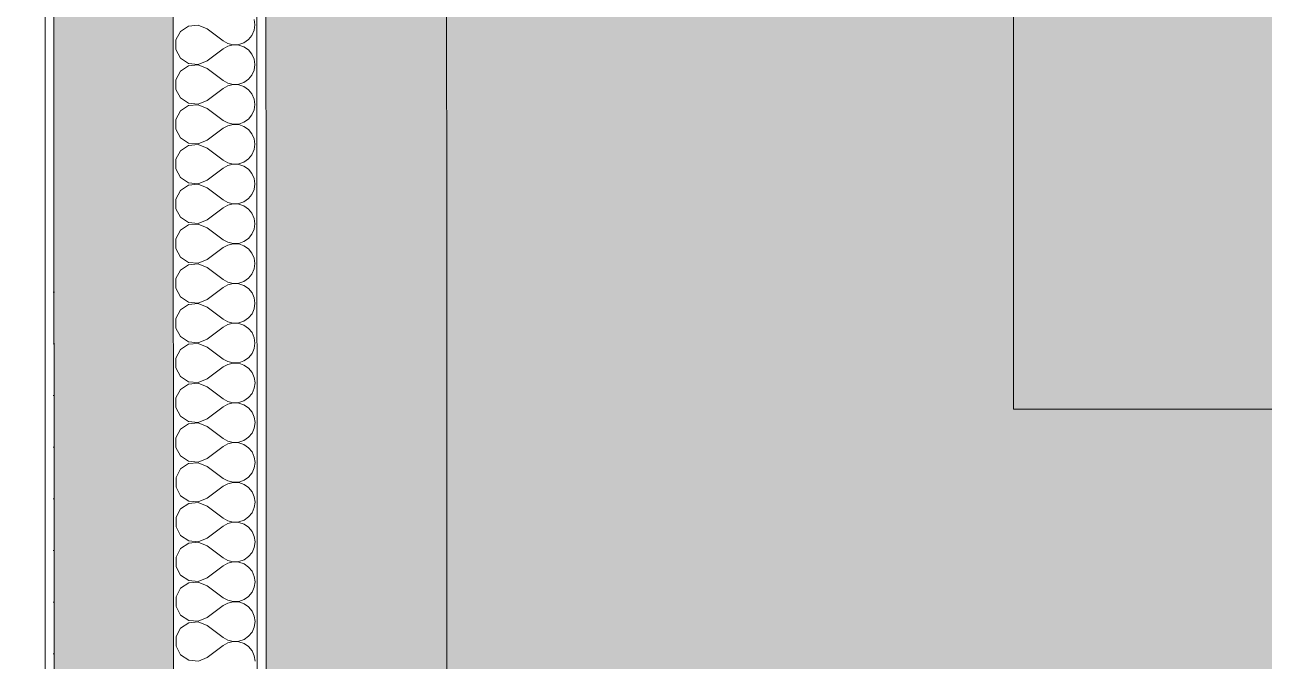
# Model space of a CAD drawing. Header units: millimetres. Extents: x 318905 to 439572, y -5133 to 105868.
# Drawn here: x 361301 to 363377, y 51949 to 53016 of the extents above; entities that cross this region are included whole.
import ezdxf

# ---------------------------------------------------------------- set-up
doc = ezdxf.new("R2010")
doc.units = ezdxf.units.MM
doc.header["$MEASUREMENT"] = 0
doc.linetypes.add('Traits', pattern=[282.222223, 141.111112, -141.111112])
for name, color, linetype, lineweight in [('2D - Dessins placés (Géomètre)_Stylo_No__1', 7, 'Continuous', 5), ('INTI_HACHURES_Stylo_No__122', 255, 'Continuous', 0), ('INTI_HACHURES_Stylo_No__2', 8, 'Continuous', 5), ('Murs ext - Périphériques_Stylo_No__1', 7, 'Continuous', 5)]:
    doc.layers.add(name, color=color, linetype=linetype, lineweight=lineweight)
doc.layers.add('Marques & Zones', color=7, linetype='Continuous')
doc.layers.add('Murs ext - Périphériques_Stylo_No__67', color=7, linetype='Continuous', lineweight=15, true_color=0x6a6a6a)
doc.layers.add('Murs ext - Périphériques_Stylo_No__87', color=7, linetype='Continuous', lineweight=13, true_color=0x6a6a6a)

# ---------------------------------------------------------------- blocks, each defined once
blk = doc.blocks.new('*X31')
at = {"layer": 'Murs ext - Périphériques_Stylo_No__1', "linetype": 'Continuous'}
for p, q in [((361575.5, 53014), (361562, 53005)), ((361591.7, 53015.5), (361575.5, 53014)), ((361606.7, 53009.2), (361591.7, 53015.5)), ((361606.7, 53009.2), (361633.3, 52989.2)), ((361681.7, 52998.4), (361685.4, 53006.8)), ((361686.7, 53015.9), (361685.4, 53025)), ((361685.4, 53006.8), (361686.7, 53015.9)), ((361562, 53005), (361554.3, 52990.7)), ((361554.3, 52990.7), (361554.3, 52974.5)), ((361633.3, 52989.2), (361641.4, 52984.8)), ((361641.4, 52984.8), (361650.3, 52982.7)), ((361659.5, 52983.2), (361668.2, 52986.1)), ((361668.2, 52986.1), (361675.8, 52991.3)), ((361675.8, 52991.3), (361681.7, 52998.4)), ((361554.3, 52974.5), (361562, 52960.1)), ((361606.7, 52955.9), (361633.3, 52975.9)), ((361641.4, 52980.4), (361633.3, 52975.9)), ((361650.3, 52982.5), (361641.4, 52980.4)), ((361650.3, 52982.7), (361659.5, 52983.2)), ((361659.5, 52982), (361650.3, 52982.5)), ((361668.2, 52979.1), (361659.5, 52982)), ((361675.8, 52973.9), (361668.2, 52979.1)), ((361681.7, 52966.8), (361675.8, 52973.9)), ((361685.4, 52958.4), (361681.7, 52966.8)), ((361562, 52960.1), (361575.5, 52951.2)), ((361575.5, 52947.3), (361562, 52938.3)), ((361575.5, 52951.2), (361591.7, 52949.6)), ((361591.7, 52948.9), (361575.5, 52947.3)), ((361591.7, 52949.6), (361606.7, 52955.9)), ((361606.7, 52942.6), (361591.7, 52948.9)), ((361686.7, 52949.3), (361685.4, 52958.4)), ((361685.4, 52940.1), (361686.7, 52949.3)), ((361562, 52938.3), (361554.3, 52924)), ((361554.3, 52924), (361554.3, 52907.8)), ((361606.7, 52942.6), (361633.3, 52922.6)), ((361633.3, 52922.6), (361641.4, 52918.1)), ((361668.2, 52919.4), (361675.8, 52924.7)), ((361675.8, 52924.7), (361681.7, 52931.7)), ((361681.7, 52931.7), (361685.4, 52940.1)), ((361554.3, 52907.8), (361562, 52893.5)), ((361606.7, 52889.2), (361633.3, 52909.2)), ((361641.4, 52913.7), (361633.3, 52909.2)), ((361641.4, 52918.1), (361650.3, 52916.1)), ((361650.3, 52915.8), (361641.4, 52913.7)), ((361650.3, 52916.1), (361659.5, 52916.5)), ((361659.5, 52915.3), (361650.3, 52915.8)), ((361659.5, 52916.5), (361668.2, 52919.4)), ((361668.3, 52912.4), (361659.5, 52915.3)), ((361675.8, 52907.2), (361668.3, 52912.4)), ((361681.7, 52900.1), (361675.8, 52907.2)), ((361562, 52893.5), (361575.5, 52884.5)), ((361575.5, 52880.7), (361562, 52871.7)), ((361575.5, 52884.5), (361591.7, 52883)), ((361591.7, 52882.2), (361575.5, 52880.7)), ((361591.7, 52883), (361606.7, 52889.2)), ((361606.7, 52875.9), (361591.7, 52882.2)), ((361685.4, 52891.7), (361681.7, 52900.1)), ((361686.7, 52882.6), (361685.4, 52891.7)), ((361685.4, 52873.5), (361686.7, 52882.6)), ((361562, 52871.7), (361554.4, 52857.4)), ((361606.7, 52875.9), (361633.4, 52855.9)), ((361675.8, 52858), (361681.7, 52865.1)), ((361681.7, 52865.1), (361685.4, 52873.5)), ((361554.4, 52857.4), (361554.4, 52841.1)), ((361554.4, 52841.1), (361562, 52826.8)), ((361606.7, 52822.6), (361633.4, 52842.6)), ((361633.4, 52855.9), (361641.4, 52851.5)), ((361641.4, 52847), (361633.4, 52842.6)), ((361641.4, 52851.5), (361650.4, 52849.4)), ((361650.4, 52849.1), (361641.4, 52847)), ((361650.4, 52849.4), (361659.5, 52849.8)), ((361659.5, 52848.7), (361650.4, 52849.1)), ((361659.5, 52849.8), (361668.3, 52852.8)), ((361668.3, 52845.7), (361659.5, 52848.7)), ((361668.3, 52852.8), (361675.8, 52858)), ((361675.8, 52840.5), (361668.3, 52845.7)), ((361681.7, 52833.4), (361675.8, 52840.5)), ((361562, 52826.8), (361575.6, 52817.8)), ((361591.7, 52816.3), (361606.7, 52822.6)), ((361685.4, 52825), (361681.7, 52833.4)), ((361686.7, 52815.9), (361685.4, 52825)), ((361562, 52805), (361554.4, 52790.7)), ((361575.6, 52814), (361562, 52805)), ((361575.6, 52817.8), (361591.7, 52816.3)), ((361591.7, 52815.5), (361575.6, 52814)), ((361606.7, 52809.2), (361591.7, 52815.5)), ((361606.7, 52809.2), (361633.4, 52789.2)), ((361675.8, 52791.3), (361681.7, 52798.4)), ((361681.7, 52798.4), (361685.4, 52806.8)), ((361685.4, 52806.8), (361686.7, 52815.9)), ((361554.4, 52790.7), (361554.4, 52774.5)), ((361633.4, 52789.2), (361641.4, 52784.8)), ((361641.4, 52780.4), (361633.4, 52775.9)), ((361641.4, 52784.8), (361650.4, 52782.7)), ((361650.4, 52782.5), (361641.4, 52780.4)), ((361650.4, 52782.7), (361659.6, 52783.2)), ((361659.6, 52782), (361650.4, 52782.5)), ((361659.6, 52783.2), (361668.3, 52786.1)), ((361668.3, 52779.1), (361659.6, 52782)), ((361668.3, 52786.1), (361675.8, 52791.3)), ((361675.9, 52773.9), (361668.3, 52779.1)), ((361554.4, 52774.5), (361562, 52760.1)), ((361562, 52760.1), (361575.6, 52751.2)), ((361591.7, 52749.6), (361606.7, 52755.9)), ((361606.7, 52755.9), (361633.4, 52775.9)), ((361681.7, 52766.8), (361675.9, 52773.9)), ((361685.4, 52758.4), (361681.7, 52766.8)), ((361686.7, 52749.3), (361685.4, 52758.4)), ((361562, 52738.3), (361554.4, 52724)), ((361575.6, 52747.3), (361562, 52738.3)), ((361575.6, 52751.2), (361591.7, 52749.6)), ((361591.7, 52748.9), (361575.6, 52747.3)), ((361606.7, 52742.6), (361591.7, 52748.9)), ((361606.7, 52742.6), (361633.4, 52722.6)), ((361681.7, 52731.7), (361685.4, 52740.1)), ((361685.4, 52740.1), (361686.7, 52749.3)), ((361554.4, 52724), (361554.4, 52707.8)), ((361633.4, 52722.6), (361641.4, 52718.1)), ((361641.4, 52718.1), (361650.4, 52716.1)), ((361650.4, 52715.8), (361641.4, 52713.7)), ((361650.4, 52716.1), (361659.6, 52716.5)), ((361659.6, 52715.3), (361650.4, 52715.8)), ((361659.6, 52716.5), (361668.3, 52719.4)), ((361668.3, 52712.4), (361659.6, 52715.3)), ((361668.3, 52719.4), (361675.9, 52724.7)), ((361675.9, 52724.7), (361681.7, 52731.7)), ((361554.4, 52707.8), (361562.1, 52693.5)), ((361606.7, 52689.2), (361633.4, 52709.2)), ((361641.4, 52713.7), (361633.4, 52709.2)), ((361675.9, 52707.2), (361668.3, 52712.4)), ((361681.7, 52700.1), (361675.9, 52707.2)), ((361685.4, 52691.7), (361681.7, 52700.1)), ((361562.1, 52693.5), (361575.6, 52684.5)), ((361575.6, 52680.7), (361562.1, 52671.7)), ((361575.6, 52684.5), (361591.7, 52683)), ((361591.7, 52682.2), (361575.6, 52680.7)), ((361591.7, 52683), (361606.7, 52689.2)), ((361606.7, 52675.9), (361591.7, 52682.2)), ((361606.7, 52675.9), (361633.4, 52655.9)), ((361681.7, 52665.1), (361685.4, 52673.5)), ((361686.7, 52682.6), (361685.4, 52691.7)), ((361685.4, 52673.5), (361686.7, 52682.6)), ((361562.1, 52671.7), (361554.4, 52657.4)), ((361554.4, 52657.4), (361554.4, 52641.1)), ((361633.4, 52655.9), (361641.4, 52651.5)), ((361659.6, 52649.8), (361668.3, 52652.8)), ((361668.3, 52652.8), (361675.9, 52658)), ((361675.9, 52658), (361681.7, 52665.1)), ((361554.4, 52641.1), (361562.1, 52626.8)), ((361606.7, 52622.6), (361633.4, 52642.6)), ((361641.4, 52647), (361633.4, 52642.6)), ((361641.4, 52651.5), (361650.4, 52649.4)), ((361650.4, 52649.1), (361641.4, 52647)), ((361650.4, 52649.4), (361659.6, 52649.8)), ((361659.6, 52648.7), (361650.4, 52649.1)), ((361668.3, 52645.7), (361659.6, 52648.7)), ((361675.9, 52640.5), (361668.3, 52645.7)), ((361681.7, 52633.4), (361675.9, 52640.5)), ((361685.5, 52625), (361681.7, 52633.4)), ((361562.1, 52626.8), (361575.6, 52617.8)), ((361575.6, 52614), (361562.1, 52605)), ((361575.6, 52617.8), (361591.8, 52616.3)), ((361591.8, 52615.5), (361575.6, 52614)), ((361591.8, 52616.3), (361606.7, 52622.6)), ((361606.7, 52609.2), (361591.8, 52615.5)), ((361686.7, 52615.9), (361685.5, 52625)), ((361685.5, 52606.8), (361686.7, 52615.9)), ((361562.1, 52605), (361554.4, 52590.7)), ((361554.4, 52590.7), (361554.4, 52574.5)), ((361606.7, 52609.2), (361633.4, 52589.2)), ((361668.3, 52586.1), (361675.9, 52591.3)), ((361675.9, 52591.3), (361681.7, 52598.4)), ((361681.7, 52598.4), (361685.5, 52606.8)), ((361554.4, 52574.5), (361562.1, 52560.1)), ((361606.7, 52555.9), (361633.4, 52575.9)), ((361633.4, 52589.2), (361641.4, 52584.8)), ((361641.4, 52580.4), (361633.4, 52575.9)), ((361641.4, 52584.8), (361650.4, 52582.7)), ((361650.4, 52582.5), (361641.4, 52580.4)), ((361650.4, 52582.7), (361659.6, 52583.2)), ((361659.6, 52582), (361650.4, 52582.5)), ((361659.6, 52583.2), (361668.3, 52586.1)), ((361668.3, 52579.1), (361659.6, 52582)), ((361675.9, 52573.9), (361668.3, 52579.1)), ((361681.8, 52566.8), (361675.9, 52573.9)), ((361562.1, 52560.1), (361575.6, 52551.2)), ((361575.6, 52551.2), (361591.8, 52549.6)), ((361591.8, 52548.9), (361575.6, 52547.3)), ((361591.8, 52549.6), (361606.7, 52555.9)), ((361606.7, 52542.6), (361591.8, 52548.9)), ((361685.5, 52558.4), (361681.8, 52566.8)), ((361686.7, 52549.3), (361685.5, 52558.4)), ((361685.5, 52540.1), (361686.7, 52549.3)), ((361562.1, 52538.3), (361554.4, 52524)), ((361575.6, 52547.3), (361562.1, 52538.3)), ((361606.7, 52542.6), (361633.4, 52522.6)), ((361675.9, 52524.7), (361681.8, 52531.7)), ((361681.8, 52531.7), (361685.5, 52540.1)), ((361554.4, 52524), (361554.4, 52507.8)), ((361554.4, 52507.8), (361562.1, 52493.5)), ((361606.7, 52489.2), (361633.4, 52509.2)), ((361633.4, 52522.6), (361641.5, 52518.1)), ((361641.5, 52513.7), (361633.4, 52509.2)), ((361641.5, 52518.1), (361650.4, 52516.1)), ((361650.4, 52515.8), (361641.5, 52513.7)), ((361650.4, 52516.1), (361659.6, 52516.5)), ((361659.6, 52515.3), (361650.4, 52515.8)), ((361659.6, 52516.5), (361668.3, 52519.4)), ((361668.3, 52512.4), (361659.6, 52515.3)), ((361668.3, 52519.4), (361675.9, 52524.7)), ((361675.9, 52507.2), (361668.3, 52512.4)), ((361681.8, 52500.1), (361675.9, 52507.2)), ((361562.1, 52493.5), (361575.6, 52484.5)), ((361591.8, 52483), (361606.7, 52489.2)), ((361685.5, 52491.7), (361681.8, 52500.1)), ((361686.7, 52482.6), (361685.5, 52491.7)), ((361562.1, 52471.7), (361554.4, 52457.4)), ((361575.6, 52480.7), (361562.1, 52471.7)), ((361575.6, 52484.5), (361591.8, 52483)), ((361591.8, 52482.2), (361575.6, 52480.7)), ((361606.7, 52475.9), (361591.8, 52482.2)), ((361606.7, 52475.9), (361633.4, 52455.9)), ((361681.8, 52465.1), (361685.5, 52473.5)), ((361685.5, 52473.5), (361686.7, 52482.6)), ((361554.4, 52457.4), (361554.4, 52441.1)), ((361633.4, 52455.9), (361641.5, 52451.5)), ((361641.5, 52447), (361633.4, 52442.6)), ((361641.5, 52451.5), (361650.4, 52449.4)), ((361650.4, 52449.1), (361641.5, 52447)), ((361650.4, 52449.4), (361659.6, 52449.8)), ((361659.6, 52448.7), (361650.4, 52449.1)), ((361659.6, 52449.8), (361668.3, 52452.8)), ((361668.3, 52445.7), (361659.6, 52448.7)), ((361668.3, 52452.8), (361675.9, 52458)), ((361675.9, 52440.5), (361668.3, 52445.7)), ((361675.9, 52458), (361681.8, 52465.1)), ((361554.4, 52441.1), (361562.1, 52426.8)), ((361562.1, 52426.8), (361575.6, 52417.8)), ((361606.8, 52422.6), (361633.4, 52442.6)), ((361681.8, 52433.4), (361675.9, 52440.5)), ((361685.5, 52425), (361681.8, 52433.4)), ((361686.8, 52415.9), (361685.5, 52425)), ((361562.1, 52405), (361554.4, 52390.7)), ((361575.6, 52414), (361562.1, 52405)), ((361575.6, 52417.8), (361591.8, 52416.3)), ((361591.8, 52415.5), (361575.6, 52414)), ((361591.8, 52416.3), (361606.8, 52422.6)), ((361606.8, 52409.2), (361591.8, 52415.5)), ((361606.8, 52409.2), (361633.4, 52389.2)), ((361681.8, 52398.4), (361685.5, 52406.8)), ((361685.5, 52406.8), (361686.8, 52415.9)), ((361554.4, 52390.7), (361554.4, 52374.5)), ((361633.4, 52389.2), (361641.5, 52384.8)), ((361641.5, 52384.8), (361650.4, 52382.7)), ((361650.4, 52382.5), (361641.5, 52380.4)), ((361650.4, 52382.7), (361659.6, 52383.2)), ((361659.6, 52382), (361650.4, 52382.5)), ((361659.6, 52383.2), (361668.3, 52386.1)), ((361668.3, 52386.1), (361675.9, 52391.3)), ((361675.9, 52391.3), (361681.8, 52398.4)), ((361554.4, 52374.5), (361562.1, 52360.1)), ((361606.8, 52355.9), (361633.4, 52375.9)), ((361641.5, 52380.4), (361633.4, 52375.9)), ((361668.3, 52379.1), (361659.6, 52382)), ((361675.9, 52373.9), (361668.3, 52379.1)), ((361681.8, 52366.8), (361675.9, 52373.9)), ((361685.5, 52358.4), (361681.8, 52366.8)), ((361562.1, 52360.1), (361575.6, 52351.2)), ((361575.6, 52347.3), (361562.1, 52338.3)), ((361575.6, 52351.2), (361591.8, 52349.6)), ((361591.8, 52348.9), (361575.6, 52347.3)), ((361591.8, 52349.6), (361606.8, 52355.9)), ((361606.8, 52342.6), (361591.8, 52348.9)), ((361606.8, 52342.6), (361633.4, 52322.6)), ((361686.8, 52349.3), (361685.5, 52358.4)), ((361685.5, 52340.1), (361686.8, 52349.3)), ((361562.1, 52338.3), (361554.4, 52324)), ((361554.4, 52324), (361554.4, 52307.8)), ((361633.4, 52322.6), (361641.5, 52318.1)), ((361668.3, 52319.4), (361675.9, 52324.7)), ((361675.9, 52324.7), (361681.8, 52331.7)), ((361681.8, 52331.7), (361685.5, 52340.1)), ((361554.4, 52307.8), (361562.1, 52293.5)), ((361606.8, 52289.2), (361633.4, 52309.2)), ((361641.5, 52313.7), (361633.4, 52309.2)), ((361641.5, 52318.1), (361650.4, 52316.1)), ((361650.4, 52315.8), (361641.5, 52313.7)), ((361650.4, 52316.1), (361659.6, 52316.5)), ((361659.6, 52315.3), (361650.4, 52315.8)), ((361659.6, 52316.5), (361668.3, 52319.4)), ((361668.3, 52312.4), (361659.6, 52315.3)), ((361675.9, 52307.2), (361668.3, 52312.4)), ((361681.8, 52300.1), (361675.9, 52307.2)), ((361685.5, 52291.7), (361681.8, 52300.1)), ((361562.1, 52293.5), (361575.6, 52284.5)), ((361575.6, 52280.7), (361562.1, 52271.7)), ((361575.6, 52284.5), (361591.8, 52283)), ((361591.8, 52282.2), (361575.6, 52280.7)), ((361591.8, 52283), (361606.8, 52289.2)), ((361606.8, 52275.9), (361591.8, 52282.2)), ((361686.8, 52282.6), (361685.5, 52291.7)), ((361685.5, 52273.5), (361686.8, 52282.6)), ((361562.1, 52271.7), (361554.5, 52257.4)), ((361606.8, 52275.9), (361633.4, 52255.9)), ((361668.4, 52252.8), (361675.9, 52258)), ((361675.9, 52258), (361681.8, 52265.1)), ((361681.8, 52265.1), (361685.5, 52273.5)), ((361554.5, 52257.4), (361554.5, 52241.1)), ((361554.5, 52241.1), (361562.1, 52226.8)), ((361606.8, 52222.6), (361633.5, 52242.6)), ((361633.4, 52255.9), (361641.5, 52251.5)), ((361641.5, 52247), (361633.5, 52242.6)), ((361641.5, 52251.5), (361650.5, 52249.4)), ((361650.5, 52249.1), (361641.5, 52247)), ((361650.5, 52249.4), (361659.6, 52249.8)), ((361659.6, 52248.7), (361650.5, 52249.1)), ((361659.6, 52249.8), (361668.4, 52252.8)), ((361668.4, 52245.7), (361659.6, 52248.7)), ((361675.9, 52240.5), (361668.4, 52245.7)), ((361681.8, 52233.4), (361675.9, 52240.5)), ((361562.1, 52226.8), (361575.7, 52217.8)), ((361575.7, 52217.8), (361591.8, 52216.3)), ((361591.8, 52216.3), (361606.8, 52222.6)), ((361685.5, 52225), (361681.8, 52233.4)), ((361686.8, 52215.9), (361685.5, 52225)), ((361562.1, 52205), (361554.5, 52190.7)), ((361575.7, 52214), (361562.1, 52205)), ((361591.8, 52215.5), (361575.7, 52214)), ((361606.8, 52209.2), (361591.8, 52215.5)), ((361606.8, 52209.2), (361633.5, 52189.2)), ((361675.9, 52191.3), (361681.8, 52198.4)), ((361681.8, 52198.4), (361685.5, 52206.8)), ((361685.5, 52206.8), (361686.8, 52215.9)), ((361554.5, 52190.7), (361554.5, 52174.5)), ((361606.8, 52155.9), (361633.5, 52175.9)), ((361633.5, 52189.2), (361641.5, 52184.8)), ((361641.5, 52180.4), (361633.5, 52175.9)), ((361641.5, 52184.8), (361650.5, 52182.7)), ((361650.5, 52182.5), (361641.5, 52180.4)), ((361650.5, 52182.7), (361659.7, 52183.2)), ((361659.7, 52182), (361650.5, 52182.5)), ((361659.7, 52183.2), (361668.4, 52186.1)), ((361668.4, 52179.1), (361659.7, 52182)), ((361668.4, 52186.1), (361675.9, 52191.3)), ((361675.9, 52173.9), (361668.4, 52179.1)), ((361554.5, 52174.5), (361562.1, 52160.1)), ((361562.1, 52160.1), (361575.7, 52151.2)), ((361591.8, 52149.6), (361606.8, 52155.9)), ((361681.8, 52166.8), (361675.9, 52173.9)), ((361685.5, 52158.4), (361681.8, 52166.8)), ((361686.8, 52149.3), (361685.5, 52158.4)), ((361562.1, 52138.3), (361554.5, 52124)), ((361575.7, 52147.3), (361562.1, 52138.3)), ((361575.7, 52151.2), (361591.8, 52149.6)), ((361591.8, 52148.9), (361575.7, 52147.3)), ((361606.8, 52142.6), (361591.8, 52148.9)), ((361606.8, 52142.6), (361633.5, 52122.6)), ((361681.8, 52131.7), (361685.5, 52140.1)), ((361685.5, 52140.1), (361686.8, 52149.3)), ((361554.5, 52124), (361554.5, 52107.8)), ((361633.5, 52122.6), (361641.5, 52118.1)), ((361641.5, 52113.7), (361633.5, 52109.2)), ((361641.5, 52118.1), (361650.5, 52116.1)), ((361650.5, 52115.8), (361641.5, 52113.7)), ((361650.5, 52116.1), (361659.7, 52116.5)), ((361659.7, 52115.3), (361650.5, 52115.8)), ((361659.7, 52116.5), (361668.4, 52119.4)), ((361668.4, 52112.4), (361659.7, 52115.3)), ((361668.4, 52119.4), (361676, 52124.7)), ((361676, 52107.2), (361668.4, 52112.4)), ((361676, 52124.7), (361681.8, 52131.7)), ((361554.5, 52107.8), (361562.1, 52093.5)), ((361562.1, 52093.5), (361575.7, 52084.5)), ((361606.8, 52089.2), (361633.5, 52109.2)), ((361681.8, 52100.1), (361676, 52107.2)), ((361685.5, 52091.7), (361681.8, 52100.1)), ((361686.8, 52082.6), (361685.5, 52091.7)), ((361562.2, 52071.7), (361554.5, 52057.4)), ((361575.7, 52080.7), (361562.2, 52071.7)), ((361575.7, 52084.5), (361591.8, 52083)), ((361591.8, 52082.2), (361575.7, 52080.7)), ((361591.8, 52083), (361606.8, 52089.2)), ((361606.8, 52075.9), (361591.8, 52082.2)), ((361606.8, 52075.9), (361633.5, 52055.9)), ((361681.8, 52065.1), (361685.5, 52073.5)), ((361685.5, 52073.5), (361686.8, 52082.6)), ((361554.5, 52057.4), (361554.5, 52041.1)), ((361633.5, 52055.9), (361641.5, 52051.5)), ((361641.5, 52051.5), (361650.5, 52049.4)), ((361659.7, 52049.8), (361668.4, 52052.8)), ((361668.4, 52052.8), (361676, 52058)), ((361676, 52058), (361681.8, 52065.1)), ((361554.5, 52041.1), (361562.2, 52026.8)), ((361606.8, 52022.6), (361633.5, 52042.6)), ((361641.5, 52047), (361633.5, 52042.6)), ((361650.5, 52049.1), (361641.5, 52047)), ((361650.5, 52049.4), (361659.7, 52049.8)), ((361659.7, 52048.7), (361650.5, 52049.1)), ((361668.4, 52045.7), (361659.7, 52048.7)), ((361676, 52040.5), (361668.4, 52045.7)), ((361681.8, 52033.4), (361676, 52040.5)), ((361685.6, 52025), (361681.8, 52033.4)), ((361562.2, 52026.8), (361575.7, 52017.8)), ((361575.7, 52014), (361562.2, 52005)), ((361575.7, 52017.8), (361591.8, 52016.3)), ((361591.8, 52015.5), (361575.7, 52014)), ((361591.8, 52016.3), (361606.8, 52022.6)), ((361606.8, 52009.2), (361591.8, 52015.5)), ((361606.8, 52009.2), (361633.5, 51989.2)), ((361686.8, 52015.9), (361685.6, 52025)), ((361685.6, 52006.8), (361686.8, 52015.9)), ((361562.2, 52005), (361554.5, 51990.7)), ((361554.5, 51990.7), (361554.5, 51974.5)), ((361633.5, 51989.2), (361641.5, 51984.8)), ((361668.4, 51986.1), (361676, 51991.3)), ((361676, 51991.3), (361681.8, 51998.4)), ((361681.8, 51998.4), (361685.6, 52006.8)), ((361554.5, 51974.5), (361562.2, 51960.1)), ((361606.8, 51955.9), (361633.5, 51975.9)), ((361641.5, 51980.4), (361633.5, 51975.9)), ((361641.5, 51984.8), (361650.5, 51982.7)), ((361650.5, 51982.5), (361641.5, 51980.4)), ((361650.5, 51982.7), (361659.7, 51983.2)), ((361659.7, 51982), (361650.5, 51982.5)), ((361659.7, 51983.2), (361668.4, 51986.1)), ((361668.4, 51979.1), (361659.7, 51982)), ((361676, 51973.9), (361668.4, 51979.1)), ((361681.8, 51966.8), (361676, 51973.9)), ((361562.2, 51960.1), (361575.7, 51951.2)), ((361575.7, 51951.2), (361591.9, 51949.6)), ((361591.9, 51949.6), (361606.8, 51955.9)), ((361685.6, 51958.4), (361681.8, 51966.8)), ((361686.8, 51949.3), (361685.6, 51958.4))]:
    blk.add_line(p, q, dxfattribs=at)
blk = doc.blocks.new('Hachure_13', base_point=(0, 4000))
at = {"layer": 'Murs ext - Périphériques_Stylo_No__1', "linetype": 'Continuous'}
blk.add_blockref('*X31', (0, 0), dxfattribs=at)

msp = doc.modelspace()

# ---------------------------------------------------------------- hatches: boundary and pattern name
at = {"layer": 'INTI_HACHURES_Stylo_No__122', "linetype": 'Continuous'}
for points in [[(362007.567, 54395.676), (361704.771, 54395.627), (361705.26, 51351.665), (362008.056, 51351.714)], [(363558.278, 53371.734), (363558.439, 52371.734), (362957.278, 52371.638), (362957.117, 53371.637)]]:
    msp.add_hatch(color=256, dxfattribs=at).paths.add_polyline_path(points)
at = {"layer": 'Marques & Zones', "linetype": 'Continuous', "lineweight": 0, "true_color": 0xebf5fc}
msp.add_hatch(color=7, dxfattribs=at).paths.add_polyline_path([(361705.26, 51351.69), (368154.318, 51351.676), (368153.078, 59073.346), (363826.389, 59073.369), (363826.848, 56216.703), (363201.771, 56216.602), (363201.955, 55065.784), (363274.664, 55065.796), (363274.771, 54395.879), (361704.771, 54395.627)])
at = {"layer": 'Murs ext - Périphériques_Stylo_No__1', "linetype": 'Continuous'}
h = msp.add_hatch(dxfattribs=at)
h.set_pattern_fill('Plâtre___Enduit', color=256, style=0, pattern_type=2)
h.set_pattern_definition([(0, (0, 0), (0, 86.60254), [0, -50]), (0, (25, 43.3), (0, 86.60254), [0, -50])])
h.paths.add_polyline_path([(361334.647, 55169.552), (361335.32, 50981.692), (361350.317, 50996.692), (361349.647, 55169.555)])
msp.add_hatch(color=256, dxfattribs=at).paths.add_polyline_path([(361349.771, 54395.57), (361350.317, 50996.692), (361550.285, 51196.692), (361549.771, 54395.602)])

# ---------------------------------------------------------------- linework, layer by layer
at = {"layer": '2D - Dessins placés (Géomètre)_Stylo_No__1', "linetype": 'Traits'}
msp.add_line((358242.812, 52424.152), (361335.088, 52424.739), dxfattribs=at)
at = {"layer": 'INTI_HACHURES_Stylo_No__2', "linetype": 'Continuous', "flags": 128}
for points in [[(362007.567, 54395.676), (361704.771, 54395.627), (361705.26, 51351.665), (362008.056, 51351.714)], [(363558.278, 53371.734), (363558.439, 52371.734), (362957.278, 52371.638), (362957.117, 53371.637)]]:
    msp.add_lwpolyline(points, close=True, dxfattribs=at)
at = {"layer": 'Murs ext - Périphériques_Stylo_No__1', "linetype": 'Continuous'}
for p, q in [((361550.285, 51196.692), (361549.771, 54395.602)), ((361690.263, 51336.691), (361689.771, 54395.624))]:
    msp.add_line(p, q, dxfattribs=at)
at = {"layer": 'Murs ext - Périphériques_Stylo_No__67', "linetype": 'Continuous'}
msp.add_line((361349.771, 54395.57), (361350.317, 50996.692), dxfattribs=at)
at = {"layer": 'Murs ext - Périphériques_Stylo_No__87', "linetype": 'Continuous', "flags": 128}
for points in [[(361334.647, 55169.552), (361335.32, 50981.692)], [(361705.26, 51351.691), (361704.771, 54395.627)]]:
    msp.add_lwpolyline(points, dxfattribs=at)

# ---------------------------------------------------------------- block references
at = {"layer": 'Murs ext - Périphériques_Stylo_No__1', "linetype": 'Continuous'}
msp.add_blockref('Hachure_13', (0, 4000), dxfattribs=at)

doc.saveas('drawing.dxf')
